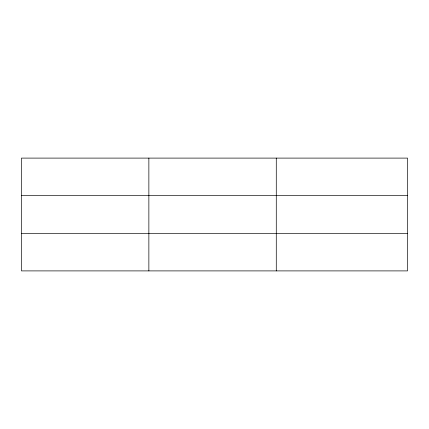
<?xml version="1.0" encoding="UTF-8"?>
<svg xmlns="http://www.w3.org/2000/svg" width="429" height="429" viewBox="0 0 429 429"><rect width="100%" height="100%" fill="white"/><g stroke="black" fill="none" stroke-linecap="round" stroke-linejoin="round"><path stroke-width="0.64" d="M148.863 270.897L148.863 158.103M276.276 270.897L276.276 158.103M407.55 233.676L407.55 270.897L21.45 270.897L21.45 158.103L407.55 158.103L407.55 233.676L21.45 233.676M21.45 195.324L407.55 195.324"/></g></svg>
